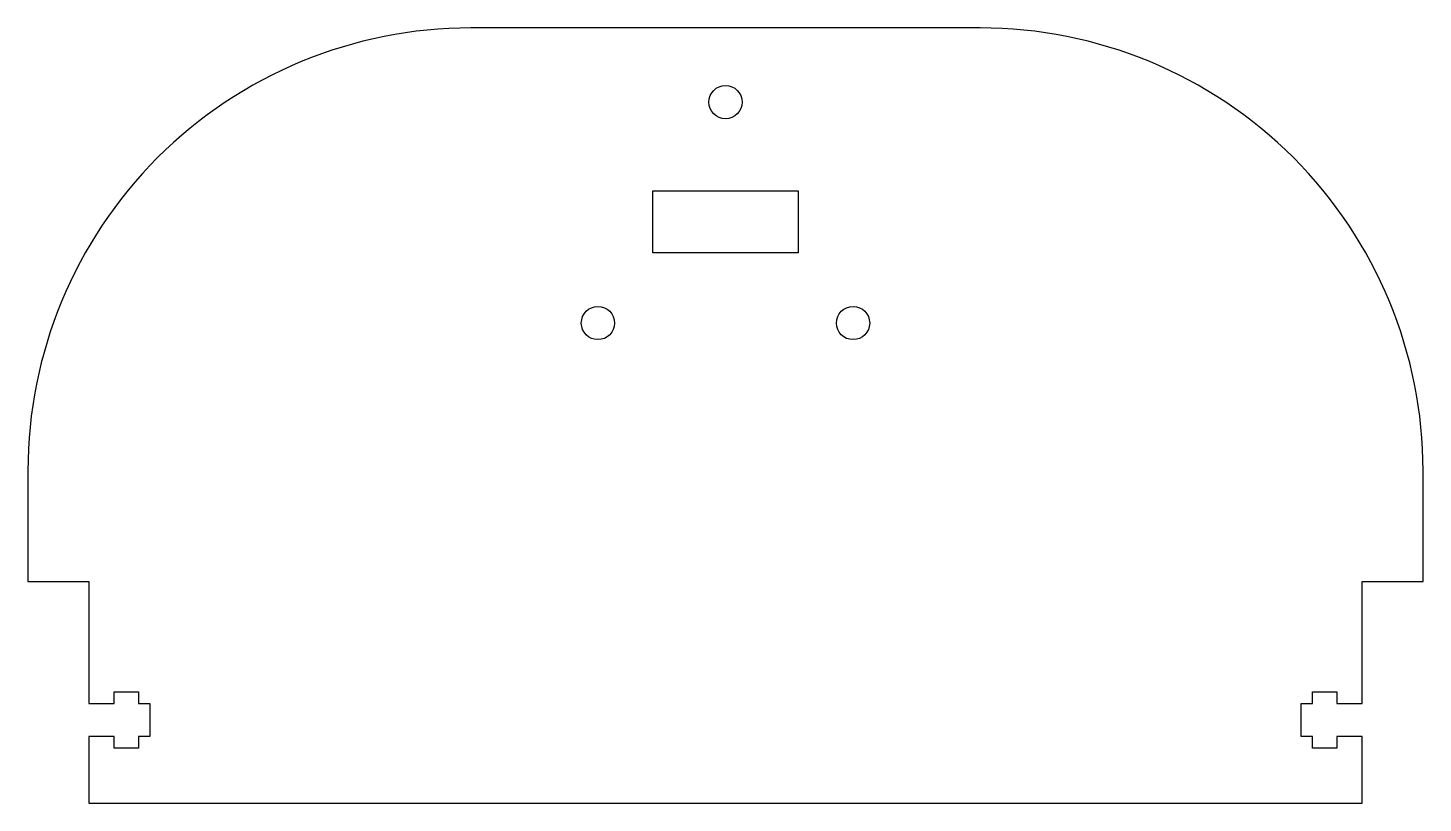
# Model space of a CAD drawing. Extents: x -63 to 63, y 7 to 78.
import ezdxf

# ---------------------------------------------------------------- set-up
doc = ezdxf.new("R2010")
doc.units = 0
doc.layers.get('0').update_dxf_attribs({"linetype": 'CONTINUOUS'})

msp = doc.modelspace()

# ---------------------------------------------------------------- linework, layer by layer
msp.add_lwpolyline([(-57.5, 27.5), (-57.5, 16.5), (-55.2, 16.5), (-55.2, 17.55), (-53, 17.55), (-53, 16.5), (-52, 16.5), (-52, 13.5), (-53, 13.5), (-53, 12.45), (-55.2, 12.45), (-55.2, 13.5), (-57.5, 13.5), (-57.5, 7.5), (57.5, 7.5), (57.5, 13.5), (55.2, 13.5), (55.2, 12.45), (53, 12.45), (53, 13.5), (52, 13.5), (52, 16.5), (53, 16.5), (53, 17.55), (55.2, 17.55), (55.2, 16.5), (57.5, 16.5), (57.5, 27.5), (63, 27.5), (63, 37.5, 0.414214), (23, 77.5), (-23, 77.5, 0.414214), (-63, 37.5), (-63, 27.5)], format="xyb", close=True)
msp.add_lwpolyline([(6.55, 62.8), (6.55, 57.2), (-6.55, 57.2), (-6.55, 62.8)], close=True)
for centre in [(0, 70.8), (-11.52, 50.85), (11.52, 50.85)]:
    msp.add_circle(centre, 1.5)

doc.saveas('drawing.dxf')
